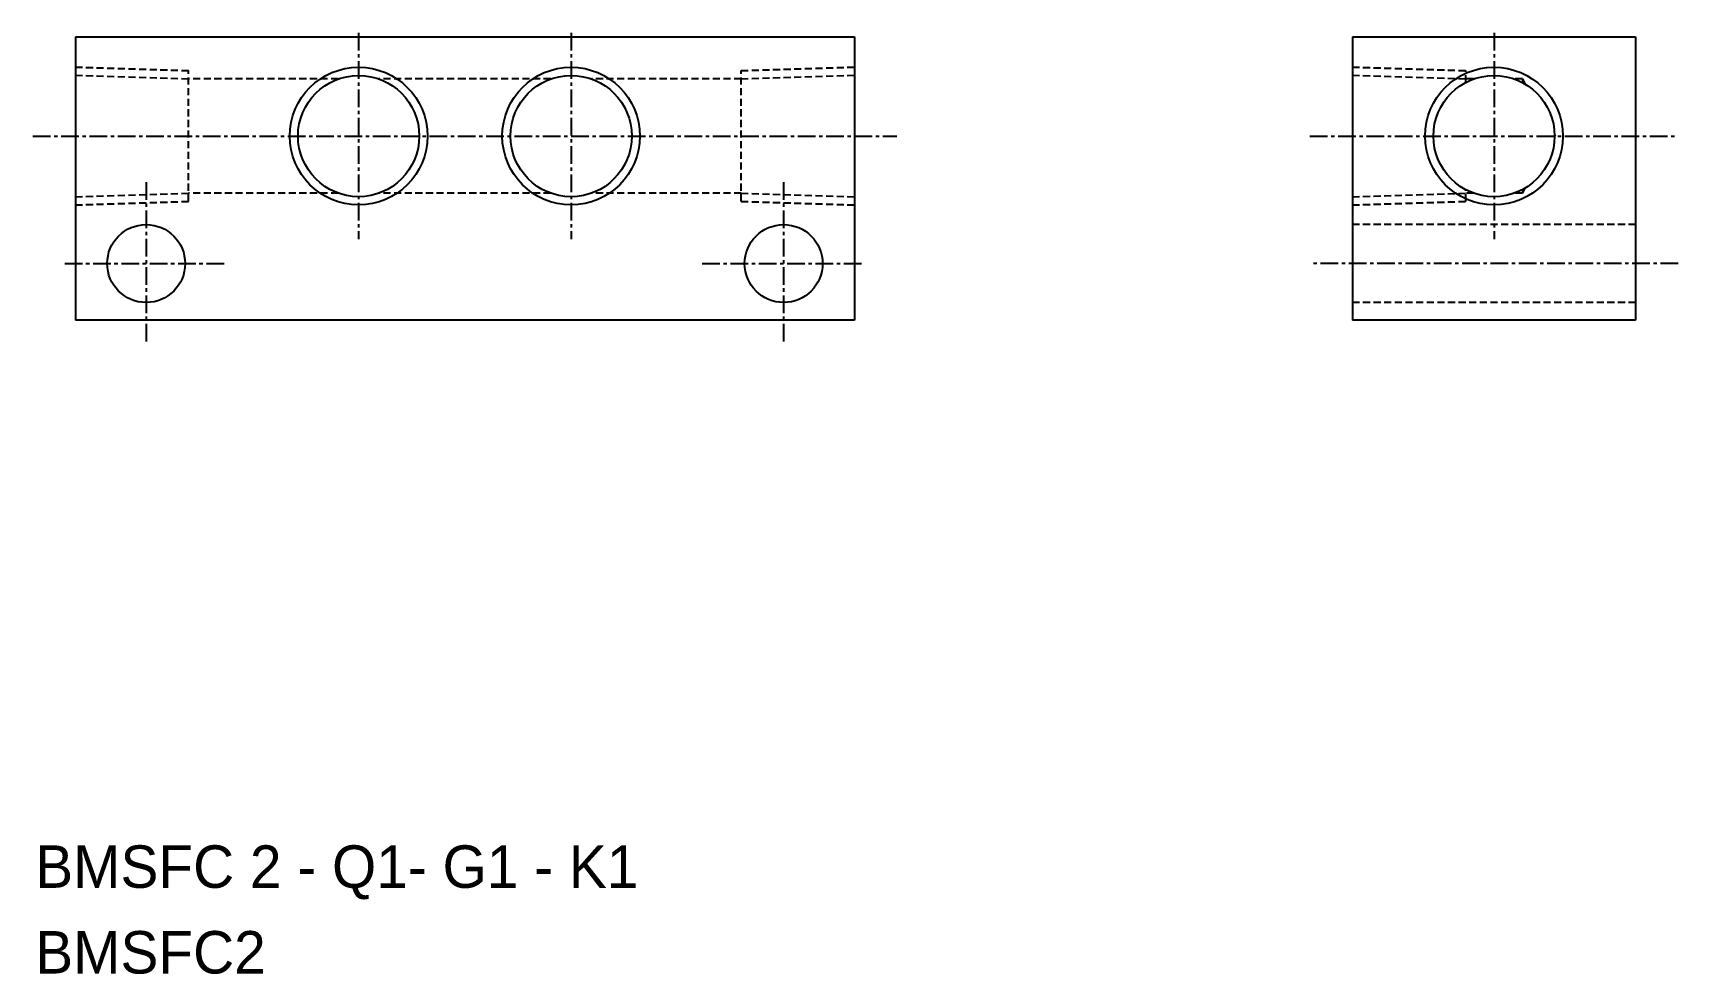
# Model space of a CAD drawing. Extents: x 590 to 706, y 267 to 334.
import ezdxf

# ---------------------------------------------------------------- set-up
doc = ezdxf.new("R2010")
doc.units = 0
doc.linetypes.add('CENTER', pattern=[2, 1.25, -0.25, 0.25, -0.25])
doc.linetypes.add('DASHED', pattern=[0.75, 0.5, -0.25])
doc.layers.get('0').update_dxf_attribs({"linetype": 'CONTINUOUS'})
doc.layers.add('CENTER', color=1, linetype='CENTER')

msp = doc.modelspace()

# ---------------------------------------------------------------- linework, layer by layer
at = {"color": 7, "linetype": 'CONTINUOUS'}
for p, q in [((593.33, 333.56), (648.33, 333.56)), ((593.33, 333.56), (593.33, 313.56)), ((648.33, 333.56), (648.33, 313.56)), ((683.48, 333.56), (683.48, 313.56)), ((683.48, 333.56), (703.48, 333.56)), ((703.48, 333.56), (703.48, 313.56)), ((648.33, 313.56), (593.33, 313.56)), ((703.48, 313.56), (683.48, 313.56))]:
    msp.add_line(p, q, dxfattribs=at)
at = {"color": 3, "linetype": 'DASHED'}
for p, q in [((593.33, 331.43), (601.33, 331.18)), ((601.33, 321.95), (601.33, 331.18)), ((640.33, 331.18), (648.33, 331.43)), ((640.33, 321.95), (640.33, 331.18)), ((683.48, 331.43), (691.48, 331.18)), ((691.48, 330.35), (691.48, 331.18)), ((593.33, 330.85), (601.33, 330.6)), ((611.89, 330.6), (601.33, 330.6)), ((620.83, 330.6), (614.78, 330.6)), ((626.89, 330.6), (620.83, 330.6)), ((640.33, 330.6), (629.78, 330.6)), ((640.33, 330.6), (648.33, 330.85)), ((683.48, 330.85), (691.48, 330.6)), ((692.03, 330.6), (691.48, 330.6)), ((695.48, 330.6), (694.92, 330.6)), ((695.48, 330.6), (695.69, 330.23)), ((695.48, 330.6), (695.48, 330.35)), ((697.76, 326.64), (697.8, 326.56)), ((697.76, 326.48), (697.8, 326.56)), ((695.48, 322.53), (695.69, 322.89)), ((593.33, 322.28), (601.33, 322.53)), ((593.33, 321.7), (601.33, 321.95)), ((611.89, 322.53), (601.33, 322.53)), ((620.83, 322.53), (614.78, 322.53)), ((626.89, 322.53), (620.83, 322.53)), ((640.33, 322.53), (629.78, 322.53)), ((640.33, 322.53), (648.33, 322.28)), ((640.33, 321.95), (648.33, 321.7)), ((683.48, 322.28), (691.48, 322.53)), ((683.48, 321.7), (691.48, 321.95)), ((691.48, 321.95), (691.48, 322.77)), ((692.03, 322.53), (691.48, 322.53)), ((695.48, 322.53), (694.92, 322.53)), ((695.48, 322.77), (695.48, 322.53)), ((703.48, 320.31), (683.48, 320.31)), ((703.48, 314.81), (683.48, 314.81))]:
    msp.add_line(p, q, dxfattribs=at)
at = {"color": 3, "linetype": 'CONTINUOUS'}
for centre in [(613.33, 326.56), (628.33, 326.56), (693.48, 326.56)]:
    msp.add_circle(centre, 4.86, dxfattribs=at)
at = {"color": 7, "linetype": 'CONTINUOUS'}
for centre, radius in [((613.33, 326.56), 4.28), ((628.33, 326.56), 4.28), ((693.48, 326.56), 4.28), ((598.33, 317.56), 2.75), ((643.33, 317.56), 2.75)]:
    msp.add_circle(centre, radius, dxfattribs=at)
at = {"layer": 'CENTER'}
for p, q in [((613.33, 333.85), (613.33, 319.28)), ((628.33, 333.85), (628.33, 319.28)), ((693.48, 333.85), (693.48, 319.28)), ((590.33, 326.56), (651.33, 326.56)), ((680.48, 326.56), (706.48, 326.56)), ((598.33, 323.31), (598.33, 311.81)), ((643.33, 323.31), (643.33, 311.81)), ((592.58, 317.56), (604.08, 317.56)), ((637.58, 317.56), (649.08, 317.56)), ((706.48, 317.56), (680.48, 317.56))]:
    msp.add_line(p, q, dxfattribs=at)

# ---------------------------------------------------------------- texts
at = {"color": 7, "linetype": 'CONTINUOUS'}
for s, p in [('BMSFC 2 - Q1- G1 - K1', (590.5, 273.48)), ('BMSFC2', (590.5, 267.43))]:
    msp.add_text(s, height=3, dxfattribs=at).set_placement(p)

doc.saveas('drawing.dxf')
